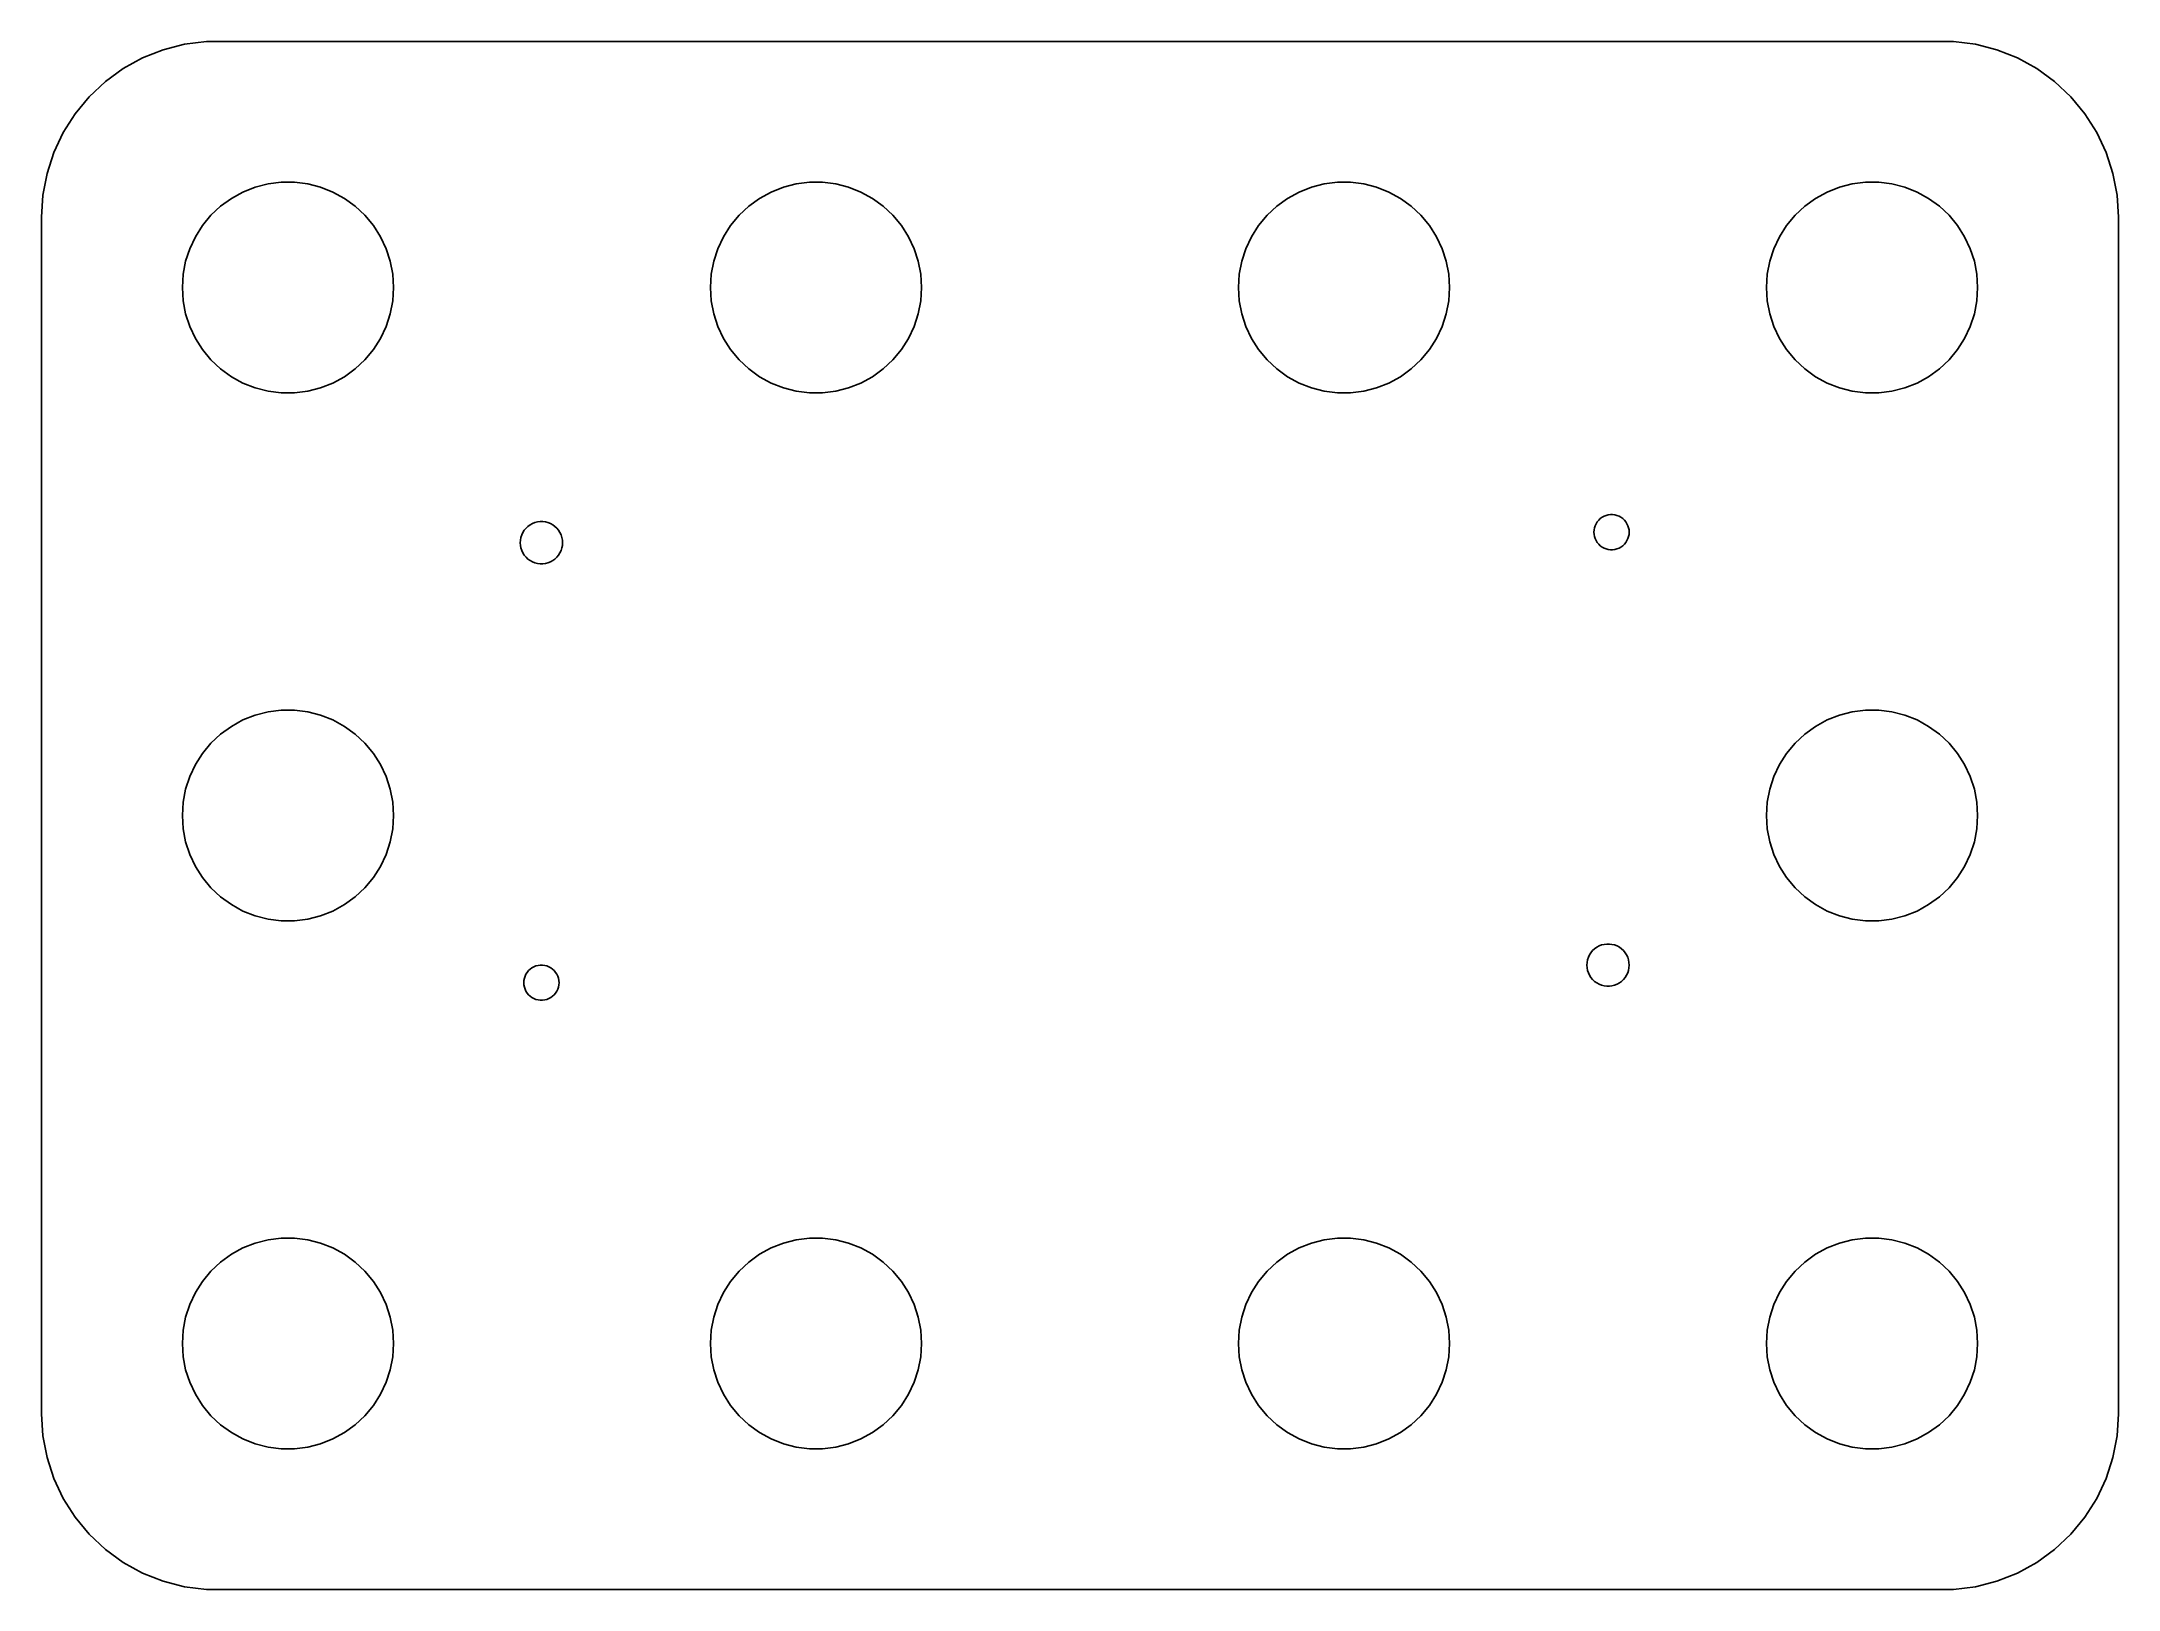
# Model space of a CAD drawing. Header units: metres. Extents: x -29.5 to 29.5, y -22 to 22.
import ezdxf

# ---------------------------------------------------------------- set-up
doc = ezdxf.new("R2010")
doc.units = ezdxf.units.M

msp = doc.modelspace()

# ---------------------------------------------------------------- linework, layer by layer
for p, q in [((-25.4369, 21.9114), (-26.0451, 21.7553)), ((-24.8139, 21.9901), (-25.4369, 21.9114)), ((24.8139, 21.9901), (-24.8139, 21.9901)), ((25.4369, 21.9114), (24.8139, 21.9901)), ((26.0451, 21.7553), (25.4369, 21.9114)), ((-26.6289, 21.5241), (-27.1791, 21.2216)), ((-26.0451, 21.7553), (-26.6289, 21.5241)), ((26.6289, 21.5241), (26.0451, 21.7553)), ((27.1791, 21.2216), (26.6289, 21.5241)), ((-27.6871, 20.8526), (-28.1448, 20.4227)), ((-27.1791, 21.2216), (-27.6871, 20.8526)), ((27.6871, 20.8526), (27.1791, 21.2216)), ((28.1448, 20.4227), (27.6871, 20.8526)), ((-28.1448, 20.4227), (-28.5451, 19.9389)), ((28.5451, 19.9389), (28.1448, 20.4227)), ((-28.5451, 19.9389), (-28.8815, 19.4088)), ((28.8815, 19.4088), (28.5451, 19.9389)), ((-28.8815, 19.4088), (-29.1489, 18.8406)), ((29.1489, 18.8406), (28.8815, 19.4088)), ((-29.1489, 18.8406), (-29.3429, 18.2434)), ((29.3429, 18.2434), (29.1489, 18.8406)), ((-29.3429, 18.2434), (-29.4606, 17.6267)), ((-24.1075, 17.533), (-23.7773, 17.7145)), ((-23.7773, 17.7145), (-23.427, 17.8532)), ((-23.427, 17.8532), (-23.0621, 17.9469)), ((-23.0621, 17.9469), (-22.6884, 17.9941)), ((-22.6884, 17.9941), (-22.3116, 17.9941)), ((-22.3116, 17.9941), (-21.9379, 17.9469)), ((-21.9379, 17.9469), (-21.5729, 17.8532)), ((-21.5729, 17.8532), (-21.2227, 17.7145)), ((-21.2227, 17.7145), (-20.8925, 17.533)), ((-9.10747, 17.533), (-8.77733, 17.7145)), ((-8.77733, 17.7145), (-8.42705, 17.8532)), ((-8.42705, 17.8532), (-8.06213, 17.9469)), ((-8.06213, 17.9469), (-7.68837, 17.9941)), ((-7.68837, 17.9941), (-7.31161, 17.9941)), ((-7.31161, 17.9941), (-6.93785, 17.9469)), ((-6.93785, 17.9469), (-6.57294, 17.8532)), ((-6.57294, 17.8532), (-6.22266, 17.7145)), ((-6.22266, 17.7145), (-5.89252, 17.533)), ((5.89252, 17.533), (6.22266, 17.7145)), ((6.22266, 17.7145), (6.57294, 17.8532)), ((6.57294, 17.8532), (6.93785, 17.9469)), ((6.93785, 17.9469), (7.31161, 17.9941)), ((7.31161, 17.9941), (7.68837, 17.9941)), ((7.68837, 17.9941), (8.06213, 17.9469)), ((8.06213, 17.9469), (8.42705, 17.8532)), ((8.42705, 17.8532), (8.77733, 17.7145)), ((8.77733, 17.7145), (9.10747, 17.533)), ((20.8925, 17.533), (21.2227, 17.7145)), ((21.2227, 17.7145), (21.5729, 17.8532)), ((21.5729, 17.8532), (21.9379, 17.9469)), ((21.9379, 17.9469), (22.3116, 17.9941)), ((22.3116, 17.9941), (22.6884, 17.9941)), ((22.6884, 17.9941), (23.0621, 17.9469)), ((23.0621, 17.9469), (23.427, 17.8532)), ((23.427, 17.8532), (23.7773, 17.7145)), ((23.7773, 17.7145), (24.1075, 17.533)), ((29.4606, 17.6267), (29.3429, 18.2434)), ((-29.4606, 17.6267), (-29.5, 17)), ((-24.6869, 17.0536), (-24.4123, 17.3115)), ((-24.4123, 17.3115), (-24.1075, 17.533)), ((-20.8925, 17.533), (-20.5877, 17.3115)), ((-20.5877, 17.3115), (-20.3131, 17.0536)), ((-9.6869, 17.0536), (-9.41226, 17.3115)), ((-9.41226, 17.3115), (-9.10747, 17.533)), ((-5.89252, 17.533), (-5.58772, 17.3115)), ((-5.58772, 17.3115), (-5.31308, 17.0536)), ((5.31308, 17.0536), (5.58772, 17.3115)), ((5.58772, 17.3115), (5.89252, 17.533)), ((9.10747, 17.533), (9.41226, 17.3115)), ((9.41226, 17.3115), (9.6869, 17.0536)), ((20.3131, 17.0536), (20.5877, 17.3115)), ((20.5877, 17.3115), (20.8925, 17.533)), ((24.1075, 17.533), (24.4123, 17.3115)), ((24.4123, 17.3115), (24.6869, 17.0536)), ((29.5, 17), (29.4606, 17.6267)), ((-29.5, 17), (-29.5, -17)), ((-25.1289, 16.4453), (-24.927, 16.7634)), ((-24.927, 16.7634), (-24.6869, 17.0536)), ((-20.3131, 17.0536), (-20.0729, 16.7634)), ((-20.0729, 16.7634), (-19.8711, 16.4453)), ((-10.1289, 16.4453), (-9.92705, 16.7634)), ((-9.92705, 16.7634), (-9.6869, 17.0536)), ((-5.31308, 17.0536), (-5.07294, 16.7634)), ((-5.07294, 16.7634), (-4.87108, 16.4453)), ((4.87108, 16.4453), (5.07294, 16.7634)), ((5.07294, 16.7634), (5.31308, 17.0536)), ((9.6869, 17.0536), (9.92705, 16.7634)), ((9.92705, 16.7634), (10.1289, 16.4453)), ((19.8711, 16.4453), (20.0729, 16.7634)), ((20.0729, 16.7634), (20.3131, 17.0536)), ((24.6869, 17.0536), (24.927, 16.7634)), ((24.927, 16.7634), (25.1289, 16.4453)), ((29.5, -17), (29.5, 17)), ((-25.4057, 15.7461), (-25.2893, 16.1044)), ((-25.2893, 16.1044), (-25.1289, 16.4453)), ((-19.8711, 16.4453), (-19.7107, 16.1044)), ((-19.7107, 16.1044), (-19.5942, 15.7461)), ((-10.4057, 15.7461), (-10.2893, 16.1044)), ((-10.2893, 16.1044), (-10.1289, 16.4453)), ((-4.87108, 16.4453), (-4.71066, 16.1044)), ((-4.71066, 16.1044), (-4.59424, 15.7461)), ((4.59424, 15.7461), (4.71066, 16.1044)), ((4.71066, 16.1044), (4.87108, 16.4453)), ((10.1289, 16.4453), (10.2893, 16.1044)), ((10.2893, 16.1044), (10.4057, 15.7461)), ((19.5942, 15.7461), (19.7107, 16.1044)), ((19.7107, 16.1044), (19.8711, 16.4453)), ((25.1289, 16.4453), (25.2893, 16.1044)), ((25.2893, 16.1044), (25.4057, 15.7461)), ((-25.5, 15), (-25.4763, 15.376)), ((-25.4763, 15.376), (-25.4057, 15.7461)), ((-19.5942, 15.7461), (-19.5237, 15.376)), ((-19.5237, 15.376), (-19.5, 15)), ((-10.5, 15), (-10.4763, 15.376)), ((-10.4763, 15.376), (-10.4057, 15.7461)), ((-4.59424, 15.7461), (-4.52365, 15.376)), ((-4.52365, 15.376), (-4.5, 15)), ((4.5, 15), (4.52365, 15.376)), ((4.52365, 15.376), (4.59424, 15.7461)), ((10.4057, 15.7461), (10.4763, 15.376)), ((10.4763, 15.376), (10.5, 15)), ((19.5, 15), (19.5237, 15.376)), ((19.5237, 15.376), (19.5942, 15.7461)), ((25.4057, 15.7461), (25.4763, 15.376)), ((25.4763, 15.376), (25.5, 15)), ((-25.4763, 14.624), (-25.5, 15)), ((-19.5, 15), (-19.5237, 14.624)), ((-10.4763, 14.624), (-10.5, 15)), ((-4.5, 15), (-4.52365, 14.624)), ((4.52365, 14.624), (4.5, 15)), ((10.5, 15), (10.4763, 14.624)), ((19.5237, 14.624), (19.5, 15)), ((25.5, 15), (25.4763, 14.624)), ((-25.4057, 14.2539), (-25.4763, 14.624)), ((-25.2893, 13.8956), (-25.4057, 14.2539)), ((-19.5942, 14.2539), (-19.7107, 13.8956)), ((-19.5237, 14.624), (-19.5942, 14.2539)), ((-10.4057, 14.2539), (-10.4763, 14.624)), ((-10.2893, 13.8956), (-10.4057, 14.2539)), ((-4.59424, 14.2539), (-4.71066, 13.8956)), ((-4.52365, 14.624), (-4.59424, 14.2539)), ((4.59424, 14.2539), (4.52365, 14.624)), ((4.71066, 13.8956), (4.59424, 14.2539)), ((10.4057, 14.2539), (10.2893, 13.8956)), ((10.4763, 14.624), (10.4057, 14.2539)), ((19.5942, 14.2539), (19.5237, 14.624)), ((19.7107, 13.8956), (19.5942, 14.2539)), ((25.4057, 14.2539), (25.2893, 13.8956)), ((25.4763, 14.624), (25.4057, 14.2539)), ((-25.1289, 13.5547), (-25.2893, 13.8956)), ((-19.7107, 13.8956), (-19.8711, 13.5547)), ((-10.1289, 13.5547), (-10.2893, 13.8956)), ((-4.71066, 13.8956), (-4.87108, 13.5547)), ((4.87108, 13.5547), (4.71066, 13.8956)), ((10.2893, 13.8956), (10.1289, 13.5547)), ((19.8711, 13.5547), (19.7107, 13.8956)), ((25.2893, 13.8956), (25.1289, 13.5547)), ((-24.927, 13.2366), (-25.1289, 13.5547)), ((-24.6869, 12.9464), (-24.927, 13.2366)), ((-20.0729, 13.2366), (-20.3131, 12.9464)), ((-19.8711, 13.5547), (-20.0729, 13.2366)), ((-9.92705, 13.2366), (-10.1289, 13.5547)), ((-9.6869, 12.9464), (-9.92705, 13.2366)), ((-5.07294, 13.2366), (-5.31308, 12.9464)), ((-4.87108, 13.5547), (-5.07294, 13.2366)), ((5.07294, 13.2366), (4.87108, 13.5547)), ((5.31308, 12.9464), (5.07294, 13.2366)), ((9.92705, 13.2366), (9.6869, 12.9464)), ((10.1289, 13.5547), (9.92705, 13.2366)), ((20.0729, 13.2366), (19.8711, 13.5547)), ((20.3131, 12.9464), (20.0729, 13.2366)), ((24.927, 13.2366), (24.6869, 12.9464)), ((25.1289, 13.5547), (24.927, 13.2366)), ((-24.4123, 12.6884), (-24.6869, 12.9464)), ((-24.1075, 12.467), (-24.4123, 12.6884)), ((-23.7773, 12.2855), (-24.1075, 12.467)), ((-20.8925, 12.467), (-21.2227, 12.2855)), ((-20.5877, 12.6884), (-20.8925, 12.467)), ((-20.3131, 12.9464), (-20.5877, 12.6884)), ((-9.41226, 12.6884), (-9.6869, 12.9464)), ((-9.10747, 12.467), (-9.41226, 12.6884)), ((-8.77733, 12.2855), (-9.10747, 12.467)), ((-5.89252, 12.467), (-6.22266, 12.2855)), ((-5.58772, 12.6884), (-5.89252, 12.467)), ((-5.31308, 12.9464), (-5.58772, 12.6884)), ((5.58772, 12.6884), (5.31308, 12.9464)), ((5.89252, 12.467), (5.58772, 12.6884)), ((6.22266, 12.2855), (5.89252, 12.467)), ((9.10747, 12.467), (8.77733, 12.2855)), ((9.41226, 12.6884), (9.10747, 12.467)), ((9.6869, 12.9464), (9.41226, 12.6884)), ((20.5877, 12.6884), (20.3131, 12.9464)), ((20.8925, 12.467), (20.5877, 12.6884)), ((21.2227, 12.2855), (20.8925, 12.467)), ((24.1075, 12.467), (23.7773, 12.2855)), ((24.4123, 12.6884), (24.1075, 12.467)), ((24.6869, 12.9464), (24.4123, 12.6884)), ((-23.427, 12.1468), (-23.7773, 12.2855)), ((-23.0621, 12.0531), (-23.427, 12.1468)), ((-22.6884, 12.0059), (-23.0621, 12.0531)), ((-22.3116, 12.0059), (-22.6884, 12.0059)), ((-21.9379, 12.0531), (-22.3116, 12.0059)), ((-21.5729, 12.1468), (-21.9379, 12.0531)), ((-21.2227, 12.2855), (-21.5729, 12.1468)), ((-8.42705, 12.1468), (-8.77733, 12.2855)), ((-8.06213, 12.0531), (-8.42705, 12.1468)), ((-7.68837, 12.0059), (-8.06213, 12.0531)), ((-7.31161, 12.0059), (-7.68837, 12.0059)), ((-6.93785, 12.0531), (-7.31161, 12.0059)), ((-6.57294, 12.1468), (-6.93785, 12.0531)), ((-6.22266, 12.2855), (-6.57294, 12.1468)), ((6.57294, 12.1468), (6.22266, 12.2855)), ((6.93785, 12.0531), (6.57294, 12.1468)), ((7.31161, 12.0059), (6.93785, 12.0531)), ((7.68837, 12.0059), (7.31161, 12.0059)), ((8.06213, 12.0531), (7.68837, 12.0059)), ((8.42705, 12.1468), (8.06213, 12.0531)), ((8.77733, 12.2855), (8.42705, 12.1468)), ((21.5729, 12.1468), (21.2227, 12.2855)), ((21.9379, 12.0531), (21.5729, 12.1468)), ((22.3116, 12.0059), (21.9379, 12.0531)), ((22.6884, 12.0059), (22.3116, 12.0059)), ((23.0621, 12.0531), (22.6884, 12.0059)), ((23.427, 12.1468), (23.0621, 12.0531)), ((23.7773, 12.2855), (23.427, 12.1468)), ((-15.6215, 8.25659), (-15.5555, 8.29289)), ((-15.5555, 8.29289), (-15.4854, 8.32063)), ((-15.4854, 8.32063), (-15.4124, 8.33937)), ((-15.4124, 8.33937), (-15.3377, 8.34882)), ((-15.3377, 8.34882), (-15.2623, 8.34882)), ((-15.2623, 8.34882), (-15.1876, 8.33937)), ((-15.1876, 8.33937), (-15.1146, 8.32063)), ((-15.1146, 8.32063), (-15.0445, 8.29289)), ((-15.0445, 8.29289), (-14.9785, 8.25659)), ((14.6351, 8.23405), (14.6618, 8.29086)), ((14.6618, 8.29086), (14.6955, 8.34389)), ((14.6955, 8.34389), (14.7355, 8.39227)), ((14.7355, 8.39227), (14.7813, 8.43524)), ((14.7813, 8.43524), (14.8321, 8.47215)), ((14.8321, 8.47215), (14.8871, 8.50241)), ((14.8871, 8.50241), (14.9455, 8.52553)), ((14.9455, 8.52553), (15.0063, 8.54114)), ((15.0063, 8.54114), (15.0686, 8.54901)), ((15.0686, 8.54901), (15.1314, 8.54901)), ((15.1314, 8.54901), (15.1937, 8.54114)), ((15.1937, 8.54114), (15.2545, 8.52553)), ((15.2545, 8.52553), (15.3129, 8.50241)), ((15.3129, 8.50241), (15.3679, 8.47215)), ((15.3679, 8.47215), (15.4187, 8.43524)), ((15.4187, 8.43524), (15.4645, 8.39227)), ((15.4645, 8.39227), (15.5045, 8.34389)), ((15.5045, 8.34389), (15.5381, 8.29086)), ((15.5381, 8.29086), (15.5649, 8.23405)), ((-15.9, 7.75), (-15.8953, 7.8252)), ((-15.8953, 7.67479), (-15.9, 7.75)), ((-15.8953, 7.8252), (-15.8811, 7.8992)), ((-15.8811, 7.60078), (-15.8953, 7.67479)), ((-15.8811, 7.8992), (-15.8579, 7.97087)), ((-15.8579, 7.97087), (-15.8258, 8.03905)), ((-15.8258, 8.03905), (-15.7854, 8.10266)), ((-15.7854, 8.10266), (-15.7374, 8.16072)), ((-15.7374, 8.16072), (-15.6824, 8.2123)), ((-15.6824, 8.2123), (-15.6215, 8.25659)), ((-14.9785, 8.25659), (-14.9175, 8.2123)), ((-14.9175, 8.2123), (-14.8626, 8.16072)), ((-14.8626, 8.16072), (-14.8146, 8.10266)), ((-14.8146, 8.10266), (-14.7742, 8.03905)), ((-14.7742, 8.03905), (-14.7421, 7.97087)), ((-14.7421, 7.97087), (-14.7188, 7.8992)), ((-14.7188, 7.8992), (-14.7047, 7.8252)), ((-14.7047, 7.67479), (-14.7188, 7.60078)), ((-14.7047, 7.8252), (-14.7, 7.75)), ((-14.7, 7.75), (-14.7047, 7.67479)), ((14.6, 8.04999), (14.6039, 8.11266)), ((14.6039, 7.98732), (14.6, 8.04999)), ((14.6039, 8.11266), (14.6157, 8.17433)), ((14.6157, 7.92564), (14.6039, 7.98732)), ((14.6157, 8.17433), (14.6351, 8.23405)), ((14.6351, 7.86594), (14.6157, 7.92564)), ((14.6618, 7.80911), (14.6351, 7.86594)), ((14.6955, 7.7561), (14.6618, 7.80911)), ((14.7355, 7.70772), (14.6955, 7.7561)), ((14.7813, 7.66473), (14.7355, 7.70772)), ((15.4645, 7.70772), (15.4187, 7.66473)), ((15.5045, 7.7561), (15.4645, 7.70772)), ((15.5381, 7.80911), (15.5045, 7.7561)), ((15.5649, 7.86594), (15.5381, 7.80911)), ((15.5649, 8.23405), (15.5843, 8.17433)), ((15.5843, 7.92564), (15.5649, 7.86594)), ((15.5843, 8.17433), (15.5961, 8.11266)), ((15.5961, 7.98732), (15.5843, 7.92564)), ((15.5961, 8.11266), (15.6, 8.04999)), ((15.6, 8.04999), (15.5961, 7.98732)), ((-15.8579, 7.52911), (-15.8811, 7.60078)), ((-15.8258, 7.46094), (-15.8579, 7.52911)), ((-15.7854, 7.39732), (-15.8258, 7.46094)), ((-15.7374, 7.33926), (-15.7854, 7.39732)), ((-15.6824, 7.28769), (-15.7374, 7.33926)), ((-15.6215, 7.24339), (-15.6824, 7.28769)), ((-15.5555, 7.20709), (-15.6215, 7.24339)), ((-15.4854, 7.17935), (-15.5555, 7.20709)), ((-15.4124, 7.16061), (-15.4854, 7.17935)), ((-15.3377, 7.15117), (-15.4124, 7.16061)), ((-15.2623, 7.15117), (-15.3377, 7.15117)), ((-15.1876, 7.16061), (-15.2623, 7.15117)), ((-15.1146, 7.17935), (-15.1876, 7.16061)), ((-15.0445, 7.20709), (-15.1146, 7.17935)), ((-14.9785, 7.24339), (-15.0445, 7.20709)), ((-14.9175, 7.28769), (-14.9785, 7.24339)), ((-14.8626, 7.33926), (-14.9175, 7.28769)), ((-14.8146, 7.39732), (-14.8626, 7.33926)), ((-14.7742, 7.46094), (-14.8146, 7.39732)), ((-14.7421, 7.52911), (-14.7742, 7.46094)), ((-14.7188, 7.60078), (-14.7421, 7.52911)), ((14.8321, 7.62782), (14.7813, 7.66473)), ((14.8871, 7.59758), (14.8321, 7.62782)), ((14.9455, 7.57446), (14.8871, 7.59758)), ((15.0063, 7.55885), (14.9455, 7.57446)), ((15.0686, 7.55098), (15.0063, 7.55885)), ((15.1314, 7.55098), (15.0686, 7.55098)), ((15.1937, 7.55885), (15.1314, 7.55098)), ((15.2545, 7.57446), (15.1937, 7.55885)), ((15.3129, 7.59758), (15.2545, 7.57446)), ((15.3679, 7.62782), (15.3129, 7.59758)), ((15.4187, 7.66473), (15.3679, 7.62782)), ((-23.0621, 2.94685), (-22.6884, 2.99408)), ((-22.6884, 2.99408), (-22.3116, 2.99408)), ((-22.3116, 2.99408), (-21.9379, 2.94685)), ((21.9379, 2.94685), (22.3116, 2.99408)), ((22.3116, 2.99408), (22.6884, 2.99408)), ((22.6884, 2.99408), (23.0621, 2.94685)), ((-24.4123, 2.31154), (-24.1075, 2.53297)), ((-24.1075, 2.53297), (-23.7773, 2.71448)), ((-23.7773, 2.71448), (-23.427, 2.85316)), ((-23.427, 2.85316), (-23.0621, 2.94685)), ((-21.9379, 2.94685), (-21.5729, 2.85316)), ((-21.5729, 2.85316), (-21.2227, 2.71448)), ((-21.2227, 2.71448), (-20.8925, 2.53297)), ((-20.8925, 2.53297), (-20.5877, 2.31154)), ((20.5877, 2.31154), (20.8925, 2.53297)), ((20.8925, 2.53297), (21.2227, 2.71448)), ((21.2227, 2.71448), (21.5729, 2.85316)), ((21.5729, 2.85316), (21.9379, 2.94685)), ((23.0621, 2.94685), (23.427, 2.85316)), ((23.427, 2.85316), (23.7773, 2.71448)), ((23.7773, 2.71448), (24.1075, 2.53297)), ((24.1075, 2.53297), (24.4123, 2.31154)), ((-24.927, 1.76335), (-24.6869, 2.05363)), ((-24.6869, 2.05363), (-24.4123, 2.31154)), ((-20.5877, 2.31154), (-20.3131, 2.05363)), ((-20.3131, 2.05363), (-20.0729, 1.76335)), ((20.0729, 1.76335), (20.3131, 2.05363)), ((20.3131, 2.05363), (20.5877, 2.31154)), ((24.4123, 2.31154), (24.6869, 2.05363)), ((24.6869, 2.05363), (24.927, 1.76335)), ((-25.2893, 1.10437), (-25.1289, 1.44525)), ((-25.1289, 1.44525), (-24.927, 1.76335)), ((-20.0729, 1.76335), (-19.8711, 1.44525)), ((-19.8711, 1.44525), (-19.7107, 1.10437)), ((19.7107, 1.10437), (19.8711, 1.44525)), ((19.8711, 1.44525), (20.0729, 1.76335)), ((24.927, 1.76335), (25.1289, 1.44525)), ((25.1289, 1.44525), (25.2893, 1.10437)), ((-25.4763, 0.37599), (-25.4057, 0.74606)), ((-25.4057, 0.74606), (-25.2893, 1.10437)), ((-19.7107, 1.10437), (-19.5942, 0.74606)), ((-19.5942, 0.74606), (-19.5237, 0.37599)), ((19.5237, 0.37599), (19.5942, 0.74606)), ((19.5942, 0.74606), (19.7107, 1.10437)), ((25.2893, 1.10437), (25.4057, 0.74606)), ((25.4057, 0.74606), (25.4763, 0.37599)), ((-25.5, 0), (-25.4763, 0.37599)), ((-25.4763, -0.37599), (-25.5, 0)), ((-19.5237, 0.37599), (-19.5, 0)), ((-19.5, 0), (-19.5237, -0.37599)), ((19.5, 0), (19.5237, 0.37599)), ((19.5237, -0.37599), (19.5, 0)), ((25.4763, 0.37599), (25.5, 0)), ((25.5, 0), (25.4763, -0.37599)), ((-25.4057, -0.74606), (-25.4763, -0.37599)), ((-19.5237, -0.37599), (-19.5942, -0.74606)), ((19.5942, -0.74606), (19.5237, -0.37599)), ((25.4763, -0.37599), (25.4057, -0.74606)), ((-25.2893, -1.10437), (-25.4057, -0.74606)), ((-25.1289, -1.44525), (-25.2893, -1.10437)), ((-19.7107, -1.10437), (-19.8711, -1.44525)), ((-19.5942, -0.74606), (-19.7107, -1.10437)), ((19.7107, -1.10437), (19.5942, -0.74606)), ((19.8711, -1.44525), (19.7107, -1.10437)), ((25.2893, -1.10437), (25.1289, -1.44525)), ((25.4057, -0.74606), (25.2893, -1.10437)), ((-24.927, -1.76335), (-25.1289, -1.44525)), ((-24.6869, -2.05363), (-24.927, -1.76335)), ((-20.0729, -1.76335), (-20.3131, -2.05363)), ((-19.8711, -1.44525), (-20.0729, -1.76335)), ((20.0729, -1.76335), (19.8711, -1.44525)), ((20.3131, -2.05363), (20.0729, -1.76335)), ((24.927, -1.76335), (24.6869, -2.05363)), ((25.1289, -1.44525), (24.927, -1.76335)), ((-24.4123, -2.31154), (-24.6869, -2.05363)), ((-24.1075, -2.53297), (-24.4123, -2.31154)), ((-20.5877, -2.31154), (-20.8925, -2.53297)), ((-20.3131, -2.05363), (-20.5877, -2.31154)), ((20.5877, -2.31154), (20.3131, -2.05363)), ((20.8925, -2.53297), (20.5877, -2.31154)), ((24.4123, -2.31154), (24.1075, -2.53297)), ((24.6869, -2.05363), (24.4123, -2.31154)), ((-23.7773, -2.71448), (-24.1075, -2.53297)), ((-23.427, -2.85316), (-23.7773, -2.71448)), ((-23.0621, -2.94685), (-23.427, -2.85316)), ((-22.6884, -2.99408), (-23.0621, -2.94685)), ((-21.9379, -2.94685), (-22.3116, -2.99408)), ((-21.5729, -2.85316), (-21.9379, -2.94685)), ((-21.2227, -2.71448), (-21.5729, -2.85316)), ((-20.8925, -2.53297), (-21.2227, -2.71448)), ((21.2227, -2.71448), (20.8925, -2.53297)), ((21.5729, -2.85316), (21.2227, -2.71448)), ((21.9379, -2.94685), (21.5729, -2.85316)), ((22.3116, -2.99408), (21.9379, -2.94685)), ((23.0621, -2.94685), (22.6884, -2.99408)), ((23.427, -2.85316), (23.0621, -2.94685)), ((23.7773, -2.71448), (23.427, -2.85316)), ((24.1075, -2.53297), (23.7773, -2.71448)), ((-22.3116, -2.99408), (-22.6884, -2.99408)), ((22.6884, -2.99408), (22.3116, -2.99408)), ((14.4047, -4.17479), (14.4188, -4.10078)), ((14.4188, -4.10078), (14.4421, -4.02911)), ((14.4421, -4.02911), (14.4742, -3.96094)), ((14.4742, -3.96094), (14.5146, -3.89732)), ((14.5146, -3.89732), (14.5626, -3.83926)), ((14.5626, -3.83926), (14.6175, -3.78769)), ((14.6175, -3.78769), (14.6785, -3.74339)), ((14.6785, -3.74339), (14.7445, -3.70709)), ((14.7445, -3.70709), (14.8146, -3.67935)), ((14.8146, -3.67935), (14.8876, -3.66061)), ((14.8876, -3.66061), (14.9623, -3.65117)), ((14.9623, -3.65117), (15.0377, -3.65117)), ((15.0377, -3.65117), (15.1124, -3.66061)), ((15.1124, -3.66061), (15.1854, -3.67935)), ((15.1854, -3.67935), (15.2555, -3.70709)), ((15.2555, -3.70709), (15.3215, -3.74339)), ((15.3215, -3.74339), (15.3824, -3.78769)), ((15.3824, -3.78769), (15.4374, -3.83926)), ((15.4374, -3.83926), (15.4854, -3.89732)), ((15.4854, -3.89732), (15.5258, -3.96094)), ((15.5258, -3.96094), (15.5579, -4.02911)), ((15.5579, -4.02911), (15.5811, -4.10078)), ((15.5811, -4.10078), (15.5953, -4.17479)), ((-15.8, -4.75), (-15.7961, -4.68733)), ((-15.7961, -4.68733), (-15.7843, -4.62564)), ((-15.7843, -4.62564), (-15.7649, -4.56593)), ((-15.7649, -4.56593), (-15.7381, -4.50911)), ((-15.7381, -4.50911), (-15.7045, -4.4561)), ((-15.7045, -4.4561), (-15.6645, -4.40771)), ((-15.6645, -4.40771), (-15.6187, -4.36473)), ((-15.6187, -4.36473), (-15.5679, -4.32784)), ((-15.5679, -4.32784), (-15.5129, -4.29758)), ((-15.5129, -4.29758), (-15.4545, -4.27446)), ((-15.4545, -4.27446), (-15.3937, -4.25885)), ((-15.3937, -4.25885), (-15.3314, -4.25098)), ((-15.3314, -4.25098), (-15.2686, -4.25098)), ((-15.2686, -4.25098), (-15.2063, -4.25885)), ((-15.2063, -4.25885), (-15.1455, -4.27446)), ((-15.1455, -4.27446), (-15.0871, -4.29758)), ((-15.0871, -4.29758), (-15.0321, -4.32784)), ((-15.0321, -4.32784), (-14.9813, -4.36473)), ((-14.9813, -4.36473), (-14.9355, -4.40771)), ((-14.9355, -4.40771), (-14.8955, -4.4561)), ((-14.8955, -4.4561), (-14.8618, -4.50911)), ((-14.8618, -4.50911), (-14.8351, -4.56593)), ((-14.8351, -4.56593), (-14.8157, -4.62564)), ((-14.8157, -4.62564), (-14.8039, -4.68733)), ((-14.8039, -4.68733), (-14.8, -4.75)), ((14.4, -4.25), (14.4047, -4.17479)), ((14.4047, -4.3252), (14.4, -4.25)), ((14.4188, -4.3992), (14.4047, -4.3252)), ((14.4421, -4.47087), (14.4188, -4.3992)), ((14.4742, -4.53905), (14.4421, -4.47087)), ((14.5146, -4.60266), (14.4742, -4.53905)), ((14.5626, -4.66072), (14.5146, -4.60266)), ((14.6175, -4.7123), (14.5626, -4.66072)), ((14.6785, -4.75659), (14.6175, -4.7123)), ((15.3824, -4.7123), (15.3215, -4.75659)), ((15.4374, -4.66072), (15.3824, -4.7123)), ((15.4854, -4.60266), (15.4374, -4.66072)), ((15.5258, -4.53905), (15.4854, -4.60266)), ((15.5579, -4.47087), (15.5258, -4.53905)), ((15.5811, -4.3992), (15.5579, -4.47087)), ((15.5953, -4.3252), (15.5811, -4.3992)), ((15.5953, -4.17479), (15.6, -4.25)), ((15.6, -4.25), (15.5953, -4.3252)), ((-15.7961, -4.81265), (-15.8, -4.75)), ((-15.7843, -4.87434), (-15.7961, -4.81265)), ((-15.7649, -4.93405), (-15.7843, -4.87434)), ((-15.7381, -4.99088), (-15.7649, -4.93405)), ((-15.7045, -5.04388), (-15.7381, -4.99088)), ((-15.6645, -5.09227), (-15.7045, -5.04388)), ((-15.6187, -5.13525), (-15.6645, -5.09227)), ((-15.5679, -5.17215), (-15.6187, -5.13525)), ((-15.5129, -5.20241), (-15.5679, -5.17215)), ((-15.4545, -5.22552), (-15.5129, -5.20241)), ((-15.3937, -5.24113), (-15.4545, -5.22552)), ((-15.3314, -5.24901), (-15.3937, -5.24113)), ((-15.2686, -5.24901), (-15.3314, -5.24901)), ((-15.2063, -5.24113), (-15.2686, -5.24901)), ((-15.1455, -5.22552), (-15.2063, -5.24113)), ((-15.0871, -5.20241), (-15.1455, -5.22552)), ((-15.0321, -5.17215), (-15.0871, -5.20241)), ((-14.9813, -5.13525), (-15.0321, -5.17215)), ((-14.9355, -5.09227), (-14.9813, -5.13525)), ((-14.8955, -5.04388), (-14.9355, -5.09227)), ((-14.8618, -4.99088), (-14.8955, -5.04388)), ((-14.8351, -4.93405), (-14.8618, -4.99088)), ((-14.8157, -4.87434), (-14.8351, -4.93405)), ((-14.8039, -4.81265), (-14.8157, -4.87434)), ((-14.8, -4.75), (-14.8039, -4.81265)), ((14.7445, -4.79289), (14.6785, -4.75659)), ((14.8146, -4.82063), (14.7445, -4.79289)), ((14.8876, -4.83937), (14.8146, -4.82063)), ((14.9623, -4.84882), (14.8876, -4.83937)), ((15.0377, -4.84882), (14.9623, -4.84882)), ((15.1124, -4.83937), (15.0377, -4.84882)), ((15.1854, -4.82063), (15.1124, -4.83937)), ((15.2555, -4.79289), (15.1854, -4.82063)), ((15.3215, -4.75659), (15.2555, -4.79289)), ((-24.1075, -12.467), (-23.7773, -12.2855)), ((-23.7773, -12.2855), (-23.427, -12.1468)), ((-23.427, -12.1468), (-23.0621, -12.0531)), ((-23.0621, -12.0531), (-22.6884, -12.0059)), ((-22.6884, -12.0059), (-22.3116, -12.0059)), ((-22.3116, -12.0059), (-21.9379, -12.0531)), ((-21.9379, -12.0531), (-21.5729, -12.1468)), ((-21.5729, -12.1468), (-21.2227, -12.2855)), ((-21.2227, -12.2855), (-20.8925, -12.467)), ((-9.10747, -12.467), (-8.77733, -12.2855)), ((-8.77733, -12.2855), (-8.42705, -12.1468)), ((-8.42705, -12.1468), (-8.06213, -12.0531)), ((-8.06213, -12.0531), (-7.68837, -12.0059)), ((-7.68837, -12.0059), (-7.31161, -12.0059)), ((-7.31161, -12.0059), (-6.93785, -12.0531)), ((-6.93785, -12.0531), (-6.57294, -12.1468)), ((-6.57294, -12.1468), (-6.22266, -12.2855)), ((-6.22266, -12.2855), (-5.89252, -12.467)), ((5.89252, -12.467), (6.22266, -12.2855)), ((6.22266, -12.2855), (6.57294, -12.1468)), ((6.57294, -12.1468), (6.93785, -12.0531)), ((6.93785, -12.0531), (7.31161, -12.0059)), ((7.31161, -12.0059), (7.68837, -12.0059)), ((7.68837, -12.0059), (8.06213, -12.0531)), ((8.06213, -12.0531), (8.42705, -12.1468)), ((8.42705, -12.1468), (8.77733, -12.2855)), ((8.77733, -12.2855), (9.10747, -12.467)), ((20.8925, -12.467), (21.2227, -12.2855)), ((21.2227, -12.2855), (21.5729, -12.1468)), ((21.5729, -12.1468), (21.9379, -12.0531)), ((21.9379, -12.0531), (22.3116, -12.0059)), ((22.3116, -12.0059), (22.6884, -12.0059)), ((22.6884, -12.0059), (23.0621, -12.0531)), ((23.0621, -12.0531), (23.427, -12.1468)), ((23.427, -12.1468), (23.7773, -12.2855)), ((23.7773, -12.2855), (24.1075, -12.467)), ((-24.927, -13.2366), (-24.6869, -12.9464)), ((-24.6869, -12.9464), (-24.4123, -12.6884)), ((-24.4123, -12.6884), (-24.1075, -12.467)), ((-20.8925, -12.467), (-20.5877, -12.6884)), ((-20.5877, -12.6884), (-20.3131, -12.9464)), ((-20.3131, -12.9464), (-20.0729, -13.2366)), ((-9.92705, -13.2366), (-9.6869, -12.9464)), ((-9.6869, -12.9464), (-9.41226, -12.6884)), ((-9.41226, -12.6884), (-9.10747, -12.467)), ((-5.89252, -12.467), (-5.58772, -12.6884)), ((-5.58772, -12.6884), (-5.31308, -12.9464)), ((-5.31308, -12.9464), (-5.07294, -13.2366)), ((5.07294, -13.2366), (5.31308, -12.9464)), ((5.31308, -12.9464), (5.58772, -12.6884)), ((5.58772, -12.6884), (5.89252, -12.467)), ((9.10747, -12.467), (9.41226, -12.6884)), ((9.41226, -12.6884), (9.6869, -12.9464)), ((9.6869, -12.9464), (9.92705, -13.2366)), ((20.0729, -13.2366), (20.3131, -12.9464)), ((20.3131, -12.9464), (20.5877, -12.6884)), ((20.5877, -12.6884), (20.8925, -12.467)), ((24.1075, -12.467), (24.4123, -12.6884)), ((24.4123, -12.6884), (24.6869, -12.9464)), ((24.6869, -12.9464), (24.927, -13.2366)), ((-25.2893, -13.8956), (-25.1289, -13.5547)), ((-25.1289, -13.5547), (-24.927, -13.2366)), ((-20.0729, -13.2366), (-19.8711, -13.5547)), ((-19.8711, -13.5547), (-19.7107, -13.8956)), ((-10.2893, -13.8956), (-10.1289, -13.5547)), ((-10.1289, -13.5547), (-9.92705, -13.2366)), ((-5.07294, -13.2366), (-4.87108, -13.5547)), ((-4.87108, -13.5547), (-4.71066, -13.8956)), ((4.71066, -13.8956), (4.87108, -13.5547)), ((4.87108, -13.5547), (5.07294, -13.2366)), ((9.92705, -13.2366), (10.1289, -13.5547)), ((10.1289, -13.5547), (10.2893, -13.8956)), ((19.7107, -13.8956), (19.8711, -13.5547)), ((19.8711, -13.5547), (20.0729, -13.2366)), ((24.927, -13.2366), (25.1289, -13.5547)), ((25.1289, -13.5547), (25.2893, -13.8956)), ((-25.4057, -14.2539), (-25.2893, -13.8956)), ((-19.7107, -13.8956), (-19.5942, -14.2539)), ((-10.4057, -14.2539), (-10.2893, -13.8956)), ((-4.71066, -13.8956), (-4.59424, -14.2539)), ((4.59424, -14.2539), (4.71066, -13.8956)), ((10.2893, -13.8956), (10.4057, -14.2539)), ((19.5942, -14.2539), (19.7107, -13.8956)), ((25.2893, -13.8956), (25.4057, -14.2539)), ((-25.5, -15), (-25.4763, -14.624)), ((-25.4763, -14.624), (-25.4057, -14.2539)), ((-19.5942, -14.2539), (-19.5237, -14.624)), ((-19.5237, -14.624), (-19.5, -15)), ((-10.5, -15), (-10.4763, -14.624)), ((-10.4763, -14.624), (-10.4057, -14.2539)), ((-4.59424, -14.2539), (-4.52365, -14.624)), ((-4.52365, -14.624), (-4.5, -15)), ((4.5, -15), (4.52365, -14.624)), ((4.52365, -14.624), (4.59424, -14.2539)), ((10.4057, -14.2539), (10.4763, -14.624)), ((10.4763, -14.624), (10.5, -15)), ((19.5, -15), (19.5237, -14.624)), ((19.5237, -14.624), (19.5942, -14.2539)), ((25.4057, -14.2539), (25.4763, -14.624)), ((25.4763, -14.624), (25.5, -15)), ((-25.4763, -15.376), (-25.5, -15)), ((-19.5, -15), (-19.5237, -15.376)), ((-10.4763, -15.376), (-10.5, -15)), ((-4.5, -15), (-4.52365, -15.376)), ((4.52365, -15.376), (4.5, -15)), ((10.5, -15), (10.4763, -15.376)), ((19.5237, -15.376), (19.5, -15)), ((25.5, -15), (25.4763, -15.376)), ((-25.4057, -15.7461), (-25.4763, -15.376)), ((-25.2893, -16.1044), (-25.4057, -15.7461)), ((-19.5942, -15.7461), (-19.7107, -16.1044)), ((-19.5237, -15.376), (-19.5942, -15.7461)), ((-10.4057, -15.7461), (-10.4763, -15.376)), ((-10.2893, -16.1044), (-10.4057, -15.7461)), ((-4.59424, -15.7461), (-4.71066, -16.1044)), ((-4.52365, -15.376), (-4.59424, -15.7461)), ((4.59424, -15.7461), (4.52365, -15.376)), ((4.71066, -16.1044), (4.59424, -15.7461)), ((10.4057, -15.7461), (10.2893, -16.1044)), ((10.4763, -15.376), (10.4057, -15.7461)), ((19.5942, -15.7461), (19.5237, -15.376)), ((19.7107, -16.1044), (19.5942, -15.7461)), ((25.4057, -15.7461), (25.2893, -16.1044)), ((25.4763, -15.376), (25.4057, -15.7461)), ((-25.1289, -16.4453), (-25.2893, -16.1044)), ((-24.927, -16.7634), (-25.1289, -16.4453)), ((-19.8711, -16.4453), (-20.0729, -16.7634)), ((-19.7107, -16.1044), (-19.8711, -16.4453)), ((-10.1289, -16.4453), (-10.2893, -16.1044)), ((-9.92705, -16.7634), (-10.1289, -16.4453)), ((-4.87108, -16.4453), (-5.07294, -16.7634)), ((-4.71066, -16.1044), (-4.87108, -16.4453)), ((4.87108, -16.4453), (4.71066, -16.1044)), ((5.07294, -16.7634), (4.87108, -16.4453)), ((10.1289, -16.4453), (9.92705, -16.7634)), ((10.2893, -16.1044), (10.1289, -16.4453)), ((19.8711, -16.4453), (19.7107, -16.1044)), ((20.0729, -16.7634), (19.8711, -16.4453)), ((25.1289, -16.4453), (24.927, -16.7634)), ((25.2893, -16.1044), (25.1289, -16.4453)), ((-29.5, -17), (-29.4606, -17.6267)), ((-24.6869, -17.0536), (-24.927, -16.7634)), ((-24.4123, -17.3115), (-24.6869, -17.0536)), ((-20.3131, -17.0536), (-20.5877, -17.3115)), ((-20.0729, -16.7634), (-20.3131, -17.0536)), ((-9.6869, -17.0536), (-9.92705, -16.7634)), ((-9.41226, -17.3115), (-9.6869, -17.0536)), ((-5.31308, -17.0536), (-5.58772, -17.3115)), ((-5.07294, -16.7634), (-5.31308, -17.0536)), ((5.31308, -17.0536), (5.07294, -16.7634)), ((5.58772, -17.3115), (5.31308, -17.0536)), ((9.6869, -17.0536), (9.41226, -17.3115)), ((9.92705, -16.7634), (9.6869, -17.0536)), ((20.3131, -17.0536), (20.0729, -16.7634)), ((20.5877, -17.3115), (20.3131, -17.0536)), ((24.6869, -17.0536), (24.4123, -17.3115)), ((24.927, -16.7634), (24.6869, -17.0536)), ((29.4606, -17.6267), (29.5, -17)), ((-29.4606, -17.6267), (-29.3429, -18.2434)), ((-24.1075, -17.533), (-24.4123, -17.3115)), ((-23.7773, -17.7145), (-24.1075, -17.533)), ((-20.8925, -17.533), (-21.2227, -17.7145)), ((-20.5877, -17.3115), (-20.8925, -17.533)), ((-9.10747, -17.533), (-9.41226, -17.3115)), ((-8.77733, -17.7145), (-9.10747, -17.533)), ((-5.89252, -17.533), (-6.22266, -17.7145)), ((-5.58772, -17.3115), (-5.89252, -17.533)), ((5.89252, -17.533), (5.58772, -17.3115)), ((6.22266, -17.7145), (5.89252, -17.533)), ((9.10747, -17.533), (8.77733, -17.7145)), ((9.41226, -17.3115), (9.10747, -17.533)), ((20.8925, -17.533), (20.5877, -17.3115)), ((21.2227, -17.7145), (20.8925, -17.533)), ((24.1075, -17.533), (23.7773, -17.7145)), ((24.4123, -17.3115), (24.1075, -17.533)), ((29.3429, -18.2434), (29.4606, -17.6267)), ((-29.3429, -18.2434), (-29.1489, -18.8406)), ((-23.427, -17.8532), (-23.7773, -17.7145)), ((-23.0621, -17.9469), (-23.427, -17.8532)), ((-22.6884, -17.9941), (-23.0621, -17.9469)), ((-22.3116, -17.9941), (-22.6884, -17.9941)), ((-21.9379, -17.9469), (-22.3116, -17.9941)), ((-21.5729, -17.8532), (-21.9379, -17.9469)), ((-21.2227, -17.7145), (-21.5729, -17.8532)), ((-8.42705, -17.8532), (-8.77733, -17.7145)), ((-8.06213, -17.9469), (-8.42705, -17.8532)), ((-7.68837, -17.9941), (-8.06213, -17.9469)), ((-7.31161, -17.9941), (-7.68837, -17.9941)), ((-6.93785, -17.9469), (-7.31161, -17.9941)), ((-6.57294, -17.8532), (-6.93785, -17.9469)), ((-6.22266, -17.7145), (-6.57294, -17.8532)), ((6.57294, -17.8532), (6.22266, -17.7145)), ((6.93785, -17.9469), (6.57294, -17.8532)), ((7.31161, -17.9941), (6.93785, -17.9469)), ((7.68837, -17.9941), (7.31161, -17.9941)), ((8.06213, -17.9469), (7.68837, -17.9941)), ((8.42705, -17.8532), (8.06213, -17.9469)), ((8.77733, -17.7145), (8.42705, -17.8532)), ((21.5729, -17.8532), (21.2227, -17.7145)), ((21.9379, -17.9469), (21.5729, -17.8532)), ((22.3116, -17.9941), (21.9379, -17.9469)), ((22.6884, -17.9941), (22.3116, -17.9941)), ((23.0621, -17.9469), (22.6884, -17.9941)), ((23.427, -17.8532), (23.0621, -17.9469)), ((23.7773, -17.7145), (23.427, -17.8532)), ((29.1489, -18.8406), (29.3429, -18.2434)), ((-29.1489, -18.8406), (-28.8815, -19.4088)), ((28.8815, -19.4088), (29.1489, -18.8406)), ((-28.8815, -19.4088), (-28.5451, -19.9389)), ((28.5451, -19.9389), (28.8815, -19.4088)), ((-28.5451, -19.9389), (-28.1448, -20.4227)), ((28.1448, -20.4227), (28.5451, -19.9389)), ((-28.1448, -20.4227), (-27.6871, -20.8526)), ((27.6871, -20.8526), (28.1448, -20.4227)), ((-27.6871, -20.8526), (-27.1791, -21.2216)), ((-27.1791, -21.2216), (-26.6289, -21.5241)), ((26.6289, -21.5241), (27.1791, -21.2216)), ((27.1791, -21.2216), (27.6871, -20.8526)), ((-26.6289, -21.5241), (-26.0451, -21.7553)), ((-26.0451, -21.7553), (-25.4369, -21.9114)), ((25.4369, -21.9114), (26.0451, -21.7553)), ((26.0451, -21.7553), (26.6289, -21.5241)), ((-25.4369, -21.9114), (-24.8139, -21.9901)), ((-24.8139, -21.9901), (24.8139, -21.9901)), ((24.8139, -21.9901), (25.4369, -21.9114))]:
    msp.add_line(p, q)

doc.saveas('drawing.dxf')
